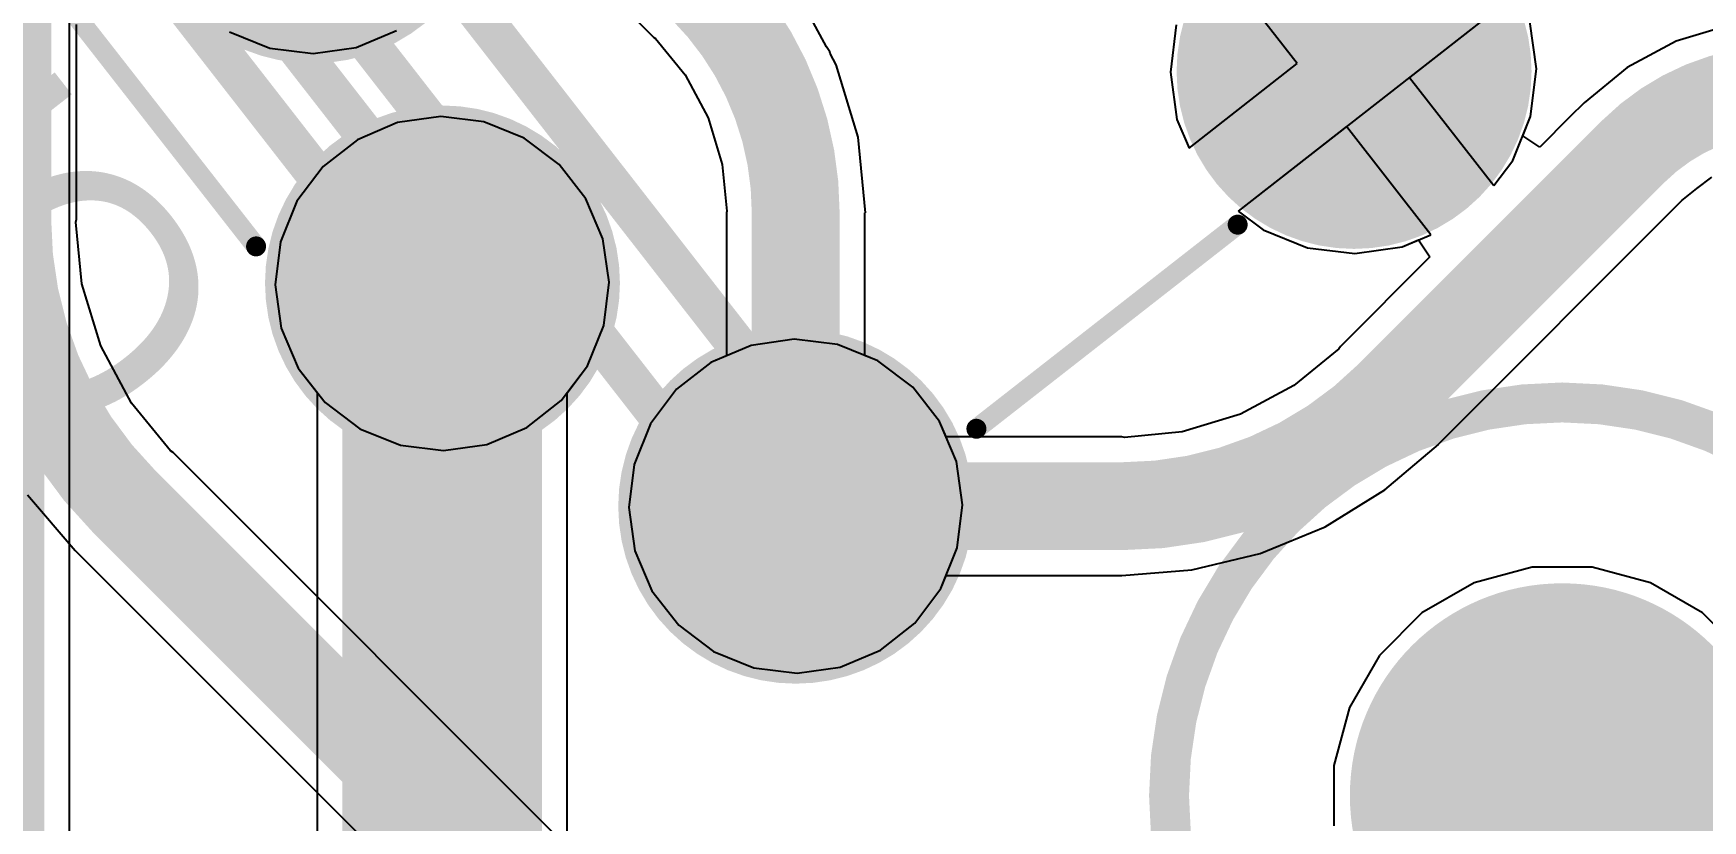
# Model space of a CAD drawing. Header units: millimetres. Extents: x -0.86 to 3.12, y -2.15 to 0.92.
# Drawn here: x 0.2475 to 0.6654, y -0.1405 to 0.0566 of the extents above; entities that cross this region are included whole.
import ezdxf

# ---------------------------------------------------------------- set-up
doc = ezdxf.new("R2010")
doc.units = ezdxf.units.MM
doc.header["$MEASUREMENT"] = 0
for name, color, linetype in [('BottomLayer', 5, 'Continuous'), ('BottomSolder', 6, 'Continuous'), ('Mechanical1', 6, 'Continuous'), ('Mechanical2', 216, 'Continuous'), ('MultiLayer', 9, 'Continuous'), ('PadHoleLayer', 156, 'Continuous'), ('TopLayer', 1, 'Continuous'), ('TopOverlay', 2, 'Continuous'), ('TopSolder', 216, 'Continuous')]:
    doc.layers.add(name, color=color, linetype=linetype)
doc.styles.add('Arial', font='', dxfattribs={"height": 0.2})
doc.styles.get('Arial').set_extended_font_data('Arial')

# ---------------------------------------------------------------- blocks, each defined once
blk = doc.blocks.new('TL1260GQRBLK_2')
at = {"layer": 'BottomLayer'}
h = blk.add_hatch(color=5, dxfattribs=at)
edge = h.paths.add_edge_path()
edge.add_arc((0.09843, 0.08858), 0.03543, 0, 360)
h = blk.add_hatch(color=5, dxfattribs=at)
edge = h.paths.add_edge_path()
edge.add_arc((0.09843, -0.08858), 0.03543, 0, 360)
h = blk.add_hatch(color=5, dxfattribs=at)
edge = h.paths.add_edge_path()
edge.add_arc((0, -0.12402), 0.03543, 0, 360)
at = {"layer": 'BottomSolder'}
h = blk.add_hatch(color=6, dxfattribs=at)
edge = h.paths.add_edge_path()
edge.add_arc((0.09843, 0.08858), 0.03943, 0, 360)
h = blk.add_hatch(color=6, dxfattribs=at)
edge = h.paths.add_edge_path()
edge.add_arc((-0.09843, -0.08858), 0.03943, 0, 360)
h = blk.add_hatch(color=6, dxfattribs=at)
edge = h.paths.add_edge_path()
edge.add_arc((0.09843, -0.08858), 0.03943, 0, 360)
h = blk.add_hatch(color=6, dxfattribs=at)
edge = h.paths.add_edge_path()
edge.add_arc((0, -0.12402), 0.03943, 0, 360)
at = {"layer": 'MultiLayer'}
h = blk.add_hatch(color=9, dxfattribs=at)
edge = h.paths.add_edge_path()
edge.add_arc((0.09843, 0.08858), 0.03543, 0, 360)
h = blk.add_hatch(color=9, dxfattribs=at)
edge = h.paths.add_edge_path()
edge.add_arc((0.09843, -0.08858), 0.03543, 0, 360)
h = blk.add_hatch(color=9, dxfattribs=at)
edge = h.paths.add_edge_path()
edge.add_arc((0, -0.12402), 0.03543, 0, 360)
at = {"layer": 'PadHoleLayer'}
h = blk.add_hatch(color=156, dxfattribs=at)
edge = h.paths.add_edge_path()
edge.add_arc((0.09843, 0.08858), 0.01969, 0, 360)
h = blk.add_hatch(color=156, dxfattribs=at)
edge = h.paths.add_edge_path()
edge.add_arc((0.09843, -0.08858), 0.01969, 0, 360)
h = blk.add_hatch(color=156, dxfattribs=at)
edge = h.paths.add_edge_path()
edge.add_arc((0, -0.12402), 0.01969, 0, 360)
at = {"layer": 'TopLayer'}
h = blk.add_hatch(color=1, dxfattribs=at)
edge = h.paths.add_edge_path()
edge.add_arc((0.09843, 0.08858), 0.03543, 0, 360)
h = blk.add_hatch(color=1, dxfattribs=at)
edge = h.paths.add_edge_path()
edge.add_arc((0.09843, -0.08858), 0.03543, 0, 360)
h = blk.add_hatch(color=1, dxfattribs=at)
edge = h.paths.add_edge_path()
edge.add_arc((0, -0.12402), 0.03543, 0, 360)
at = {"layer": 'TopSolder'}
h = blk.add_hatch(color=216, dxfattribs=at)
edge = h.paths.add_edge_path()
edge.add_arc((0.09843, 0.08858), 0.03943, 0, 360)
h = blk.add_hatch(color=216, dxfattribs=at)
edge = h.paths.add_edge_path()
edge.add_arc((-0.09843, -0.08858), 0.03943, 0, 360)
h = blk.add_hatch(color=216, dxfattribs=at)
edge = h.paths.add_edge_path()
edge.add_arc((0.09843, -0.08858), 0.03943, 0, 360)
h = blk.add_hatch(color=216, dxfattribs=at)
edge = h.paths.add_edge_path()
edge.add_arc((0, -0.12402), 0.03943, 0, 360)
at = {"layer": 'TopOverlay', "const_width": 0.005}
for points in [[(0.111, -0.041), (0.111, 0.042)], [(-0.271, -0.155), (-0.036, -0.155)]]:
    blk.add_lwpolyline(points, dxfattribs=at)
at = {"layer": 'TopOverlay', "const_width": 0.0025}
for points in [[(0.10975, 0.042, 1), (0.11225, 0.042, 1)], [(0.10975, -0.041, 1), (0.11225, -0.041, 1)], [(-0.03725, -0.155, 1), (-0.03475, -0.155, 1)]]:
    blk.add_lwpolyline(points, format="xyb", close=True, dxfattribs=at)

msp = doc.modelspace()

# ---------------------------------------------------------------- hatches: boundary and pattern name
at = {"layer": 'BottomLayer'}
h = msp.add_hatch(color=5, dxfattribs=at)
edge = h.paths.add_edge_path()
edge.add_arc((0.63028, -0.13419), 0.05118, 0, 360)
at = {"layer": 'BottomSolder'}
h = msp.add_hatch(color=6, dxfattribs=at)
edge = h.paths.add_edge_path()
edge.add_arc((0.63028, -0.13419), 0.05315, 0, 360)
at = {"layer": 'MultiLayer'}
h = msp.add_hatch(color=9, dxfattribs=at)
edge = h.paths.add_edge_path()
edge.add_arc((0.63028, -0.13419), 0.05118, 0, 360)
at = {"layer": 'PadHoleLayer'}
h = msp.add_hatch(color=156, dxfattribs=at)
edge = h.paths.add_edge_path()
edge.add_arc((0.63028, -0.13419), 0.04134, 0, 360)
at = {"layer": 'TopLayer'}
h = msp.add_hatch(color=1, dxfattribs=at)
edge = h.paths.add_edge_path()
edge.add_arc((0.63028, -0.13419), 0.05118, 0, 360)
at = {"layer": 'TopSolder'}
h = msp.add_hatch(color=216, dxfattribs=at)
edge = h.paths.add_edge_path()
edge.add_arc((0.63028, -0.13419), 0.05315, 0, 360)

# ---------------------------------------------------------------- linework, layer by layer
at = {"layer": 'BottomLayer'}
for p, q in [((0.56396, 0.04906), (0.54281, 0.07613)), ((0.61911, 0.06676), (0.58416, 0.03945)), ((0.25833, 0.01013), (0.25833, 0.05885)), ((0.53363, 0.05881), (0.53218, 0.04694)), ((0.62382, 0.04774), (0.62216, 0.05958)), ((0.67213, 0.05872), (0.6588, 0.05468)), ((0.29662, 0.05701), (0.30674, 0.05292)), ((0.32837, 0.05311), (0.33841, 0.05737)), ((0.6588, 0.05468), (0.64652, 0.04811)), ((0.30674, 0.05292), (0.31756, 0.05159)), ((0.31756, 0.05159), (0.32837, 0.05311)), ((0.53218, 0.04694), (0.53384, 0.03509)), ((0.53689, 0.02791), (0.56396, 0.04906)), ((0.62237, 0.03586), (0.62382, 0.04774)), ((0.64652, 0.04811), (0.63575, 0.03928)), ((0.58416, 0.03945), (0.5492, 0.01215)), ((0.63575, 0.03928), (0.63222, 0.03574)), ((0.63575, 0.03928), (0.63575, 0.03928)), ((0.33871, 0.03428), (0.32866, 0.03001)), ((0.34951, 0.0358), (0.33871, 0.03428)), ((0.36034, 0.03447), (0.34951, 0.0358)), ((0.37045, 0.03038), (0.36034, 0.03447)), ((0.53384, 0.03509), (0.53689, 0.02791)), ((0.62039, 0.03097), (0.62237, 0.03586)), ((0.63222, 0.03574), (0.62465, 0.02816)), ((0.32866, 0.03001), (0.32007, 0.0233)), ((0.37916, 0.02381), (0.37045, 0.03038)), ((0.62465, 0.02816), (0.62039, 0.03097)), ((0.32007, 0.0233), (0.3135, 0.01459)), ((0.38588, 0.01522), (0.37916, 0.02381)), ((0.66027, 0.01476), (0.66401, 0.01781)), ((0.66401, 0.01781), (0.66773, 0.02066)), ((0.3135, 0.01459), (0.30941, 0.00447)), ((0.39014, 0.00517), (0.38588, 0.01522)), ((0.59926, -0.04626), (0.66027, 0.01476)), ((0.66027, 0.01476), (0.66027, 0.01476)), ((0.25818, 0.00935), (0.25833, 0.01013)), ((0.25969, -0.00605), (0.25818, 0.00935)), ((0.5492, 0.01215), (0.55543, 0.00745)), ((0.30941, 0.00447), (0.30808, -0.00636)), ((0.39166, -0.00563), (0.39014, 0.00517)), ((0.55543, 0.00745), (0.56653, 0.00297)), ((0.59025, 0.00318), (0.59432, 0.00491)), ((0.59432, 0.00491), (0.59717, 0.00068)), ((0.56653, 0.00297), (0.5784, 0.00151)), ((0.59717, 0.00068), (0.57474, -0.02174)), ((0.5784, 0.00151), (0.59025, 0.00318)), ((0.26441, -0.0216), (0.25969, -0.00605)), ((0.30808, -0.00636), (0.3096, -0.01716)), ((0.39033, -0.01646), (0.39166, -0.00563)), ((0.38625, -0.02657), (0.39033, -0.01646)), ((0.3096, -0.01716), (0.31387, -0.0272)), ((0.43803, -0.01995), (0.42722, -0.02147)), ((0.44886, -0.02128), (0.43803, -0.01995)), ((0.27207, -0.03593), (0.26441, -0.0216)), ((0.42722, -0.02147), (0.41718, -0.02573)), ((0.45897, -0.02537), (0.44886, -0.02128)), ((0.57435, -0.02233), (0.56313, -0.03154)), ((0.57474, -0.02174), (0.57435, -0.02233)), ((0.31387, -0.0272), (0.32058, -0.0358)), ((0.37968, -0.03528), (0.38625, -0.02657)), ((0.41718, -0.02573), (0.40858, -0.03245)), ((0.46768, -0.03193), (0.45897, -0.02537)), ((0.40858, -0.03245), (0.40202, -0.04116)), ((0.4744, -0.04053), (0.46768, -0.03193)), ((0.56313, -0.03154), (0.54972, -0.03871)), ((0.28188, -0.04789), (0.27207, -0.03593)), ((0.32058, -0.0358), (0.32929, -0.04237)), ((0.37108, -0.042), (0.37968, -0.03528)), ((0.40202, -0.04116), (0.39793, -0.05128)), ((0.47605, -0.04441), (0.4744, -0.04053)), ((0.54972, -0.03871), (0.53517, -0.04312)), ((0.32929, -0.04237), (0.33941, -0.04645)), ((0.36104, -0.04626), (0.37108, -0.042)), ((0.52003, -0.04441), (0.47605, -0.04441)), ((0.52073, -0.04454), (0.52003, -0.04441)), ((0.53517, -0.04312), (0.52073, -0.04454)), ((0.28255, -0.04833), (0.28188, -0.04789)), ((0.43604, -0.20182), (0.28255, -0.04833)), ((0.33941, -0.04645), (0.35024, -0.04778)), ((0.35024, -0.04778), (0.36104, -0.04626)), ((0.58589, -0.05768), (0.59927, -0.04627)), ((0.59927, -0.04627), (0.59926, -0.04626)), ((0.39793, -0.05128), (0.3966, -0.0621)), ((0.5709, -0.06687), (0.58589, -0.05768)), ((0.24605, -0.05886), (0.25801, -0.07286)), ((0.3966, -0.0621), (0.39812, -0.07291)), ((0.55466, -0.0736), (0.5709, -0.06687)), ((0.25801, -0.07286), (0.25803, -0.07284)), ((0.25803, -0.07284), (0.41153, -0.22633)), ((0.39812, -0.07291), (0.40238, -0.08295)), ((0.53756, -0.0777), (0.55466, -0.0736)), ((0.47476, -0.08232), (0.47608, -0.07907)), ((0.47608, -0.07907), (0.52003, -0.07907)), ((0.52003, -0.07908), (0.53756, -0.0777)), ((0.52003, -0.07907), (0.52003, -0.07908)), ((0.62275, -0.07701), (0.60821, -0.0809)), ((0.63781, -0.07701), (0.62275, -0.07701)), ((0.65235, -0.0809), (0.63781, -0.07701)), ((0.40238, -0.08295), (0.4091, -0.09155)), ((0.4682, -0.09103), (0.47476, -0.08232)), ((0.60821, -0.0809), (0.59517, -0.08843)), ((0.66539, -0.08843), (0.65235, -0.0809)), ((0.4091, -0.09155), (0.41781, -0.09811)), ((0.4596, -0.09775), (0.4682, -0.09103)), ((0.59517, -0.08843), (0.58452, -0.09908)), ((0.67603, -0.09908), (0.66539, -0.08843)), ((0.41781, -0.09811), (0.42793, -0.1022)), ((0.44956, -0.10201), (0.4596, -0.09775)), ((0.58452, -0.09908), (0.57699, -0.11212)), ((0.42793, -0.1022), (0.43876, -0.10353)), ((0.43876, -0.10353), (0.44956, -0.10201)), ((0.57699, -0.11212), (0.5731, -0.12666)), ((0.5731, -0.12666), (0.5731, -0.14172))]:
    msp.add_line(p, q, dxfattribs=at)
at = {"layer": 'BottomLayer', "const_width": 0.022}
for points in [[(0.241, 0.05885, -0.198912), (0.27029, 0.12956)], [(0.64801, 0.02701, -0.198912), (0.68599, 0.04274)], [(0.27029, -0.06058, -0.198912), (0.241, 0.01013)], [(0.587, -0.034, -0.198912), (0.52003, -0.06174)]]:
    msp.add_lwpolyline(points, format="xyb", dxfattribs=at)
for points in [[(0.241, 0.01013), (0.241, 0.05885)], [(0.587, -0.034), (0.64801, 0.02701)], [(0.27029, -0.06058), (0.42378, -0.21408)], [(0.43839, -0.06174), (0.52003, -0.06174)]]:
    msp.add_lwpolyline(points, dxfattribs=at)
at = {"layer": 'BottomLayer', "const_width": 0.011}
for points in [[(0.2355, 0.05885, 1), (0.2465, 0.05885, 1)], [(0.2355, 0.05885, 1), (0.2465, 0.05885, 1)], [(0.64251, 0.02701, 1), (0.65351, 0.02701, 1)], [(0.64251, 0.02701, 1), (0.65351, 0.02701, 1)], [(0.2355, 0.01013, 1), (0.2465, 0.01013, 1)], [(0.2355, 0.01013, 1), (0.2465, 0.01013, 1)], [(0.5815, -0.034, 1), (0.5925, -0.034, 1)], [(0.5815, -0.034, 1), (0.5925, -0.034, 1)], [(0.26479, -0.06058, 1), (0.27579, -0.06058, 1)], [(0.26479, -0.06058, 1), (0.27579, -0.06058, 1)], [(0.43289, -0.06174, 1), (0.44389, -0.06174, 1)], [(0.51453, -0.06174, 1), (0.52553, -0.06174, 1)], [(0.51453, -0.06174, 1), (0.52553, -0.06174, 1)]]:
    msp.add_lwpolyline(points, format="xyb", close=True, dxfattribs=at)
at = {"layer": 'Mechanical1', "const_width": 0.01}
msp.add_lwpolyline([(0.04081, 0.0156, -3.064051), (0.02964, -1.5299)], format="xyb", dxfattribs=at)
at = {"layer": 'Mechanical2', "const_width": 0.01}
msp.add_lwpolyline([(1.99867, 0.21567, -1.122171), (-0.01159, -1.51329)], format="xyb", dxfattribs=at)
for points in [[(0.29633, 0.14216), (0.40398, 0.00392)], [(0.27551, 0.12595), (0.38317, -0.01229)], [(0.5319, 0.08379), (0.55424, 0.0551)], [(0.29604, 0.07557), (0.34732, 0.00971)], [(0.57505, 0.07131), (0.58796, 0.05473)], [(0.28361, 0.06589), (0.33489, 0.00004)], [(0.55981, 0.04795), (0.58062, 0.06415)], [(0.55424, 0.0551), (0.56715, 0.03853)], [(0.56715, 0.03853), (0.58796, 0.05473)], [(0.34732, 0.00971), (0.35458, 0.0004)], [(0.33731, -0.00307), (0.34974, 0.00661)], [(0.40398, 0.00392), (0.41355, -0.00838)], [(0.33489, 0.00004), (0.34215, -0.00928)], [(0.34215, -0.00928), (0.35458, 0.0004)], [(0.41355, -0.00838), (0.43589, -0.03706)], [(0.38317, -0.01229), (0.39274, -0.02458)], [(0.39274, -0.02458), (0.41508, -0.05327)], [(0.43589, -0.03706), (0.4488, -0.05364)], [(0.42065, -0.06042), (0.44146, -0.04422)], [(0.41508, -0.05327), (0.42799, -0.06984)], [(0.42799, -0.06984), (0.4488, -0.05364)]]:
    msp.add_lwpolyline(points, dxfattribs=at)
at = {"layer": 'Mechanical2'}
for points, const_width in [([(0.35688, 0.09357, 1), (0.27801, 0.09357, 1)], 0.01), ([(0.35688, 0.09357, 1), (0.27801, 0.09357, 1)], 0.01), ([(0.35288, 0.09357, 1), (0.28201, 0.09357, 1)], 0.01), ([(0.35288, 0.09357, 1), (0.28201, 0.09357, 1)], 0.01), ([(0.61761, 0.04711, 1), (0.53874, 0.04711, 1)], 0.01), ([(0.61761, 0.04711, 1), (0.53874, 0.04711, 1)], 0.01), ([(0.61361, 0.04711, 1), (0.54274, 0.04711, 1)], 0.01), ([(0.61361, 0.04711, 1), (0.54274, 0.04711, 1)], 0.01), ([(0.59786, 0.04711, 1), (0.55849, 0.04711, 1)], 0.01), ([(0.55174, 0.0551, 1), (0.55674, 0.0551, 1)], 0.005), ([(0.55174, 0.0551, 1), (0.55674, 0.0551, 1)], 0.005), ([(0.58546, 0.05473, 1), (0.59046, 0.05473, 1)], 0.005), ([(0.58546, 0.05473, 1), (0.59046, 0.05473, 1)], 0.005), ([(0.53624, 0.04711, 1), (0.54124, 0.04711, 1)], 0.005), ([(0.53624, 0.04711, 1), (0.54124, 0.04711, 1)], 0.005), ([(0.54024, 0.04711, 1), (0.54524, 0.04711, 1)], 0.005), ([(0.54024, 0.04711, 1), (0.54524, 0.04711, 1)], 0.005), ([(0.55599, 0.04711, 1), (0.56099, 0.04711, 1)], 0.005), ([(0.55731, 0.04795, 1), (0.56231, 0.04795, 1)], 0.005), ([(0.59536, 0.04711, 1), (0.60036, 0.04711, 1)], 0.005), ([(0.61111, 0.04711, 1), (0.61611, 0.04711, 1)], 0.005), ([(0.61111, 0.04711, 1), (0.61611, 0.04711, 1)], 0.005), ([(0.61511, 0.04711, 1), (0.62011, 0.04711, 1)], 0.005), ([(0.61511, 0.04711, 1), (0.62011, 0.04711, 1)], 0.005), ([(0.56465, 0.03853, 1), (0.56965, 0.03853, 1)], 0.005), ([(0.56465, 0.03853, 1), (0.56965, 0.03853, 1)], 0.005), ([(0.38939, -0.00585, 1), (0.31053, -0.00585, 1)], 0.01), ([(0.38939, -0.00585, 1), (0.31053, -0.00585, 1)], 0.01), ([(0.38539, -0.00585, 1), (0.31453, -0.00585, 1)], 0.01), ([(0.38539, -0.00585, 1), (0.31453, -0.00585, 1)], 0.01), ([(0.36965, -0.00585, 1), (0.33028, -0.00585, 1)], 0.01), ([(0.34482, 0.00971, 1), (0.34982, 0.00971, 1)], 0.005), ([(0.34482, 0.00971, 1), (0.34982, 0.00971, 1)], 0.005), ([(0.34724, 0.00661, 1), (0.35224, 0.00661, 1)], 0.005), ([(0.40148, 0.00392, 1), (0.40648, 0.00392, 1)], 0.005), ([(0.40148, 0.00392, 1), (0.40648, 0.00392, 1)], 0.005), ([(0.33239, 0.00004, 1), (0.33739, 0.00004, 1)], 0.005), ([(0.33239, 0.00004, 1), (0.33739, 0.00004, 1)], 0.005), ([(0.35208, 0.0004, 1), (0.35708, 0.0004, 1)], 0.005), ([(0.35208, 0.0004, 1), (0.35708, 0.0004, 1)], 0.005), ([(0.33481, -0.00307, 1), (0.33981, -0.00307, 1)], 0.005), ([(0.30803, -0.00585, 1), (0.31303, -0.00585, 1)], 0.005), ([(0.30803, -0.00585, 1), (0.31303, -0.00585, 1)], 0.005), ([(0.31203, -0.00585, 1), (0.31703, -0.00585, 1)], 0.005), ([(0.31203, -0.00585, 1), (0.31703, -0.00585, 1)], 0.005), ([(0.32778, -0.00585, 1), (0.33278, -0.00585, 1)], 0.005), ([(0.36715, -0.00585, 1), (0.37215, -0.00585, 1)], 0.005), ([(0.38289, -0.00585, 1), (0.38789, -0.00585, 1)], 0.005), ([(0.38289, -0.00585, 1), (0.38789, -0.00585, 1)], 0.005), ([(0.38689, -0.00585, 1), (0.39189, -0.00585, 1)], 0.005), ([(0.38689, -0.00585, 1), (0.39189, -0.00585, 1)], 0.005), ([(0.41105, -0.00838, 1), (0.41605, -0.00838, 1)], 0.005), ([(0.41105, -0.00838, 1), (0.41605, -0.00838, 1)], 0.005), ([(0.33965, -0.00928, 1), (0.34465, -0.00928, 1)], 0.005), ([(0.33965, -0.00928, 1), (0.34465, -0.00928, 1)], 0.005), ([(0.38067, -0.01229, 1), (0.38567, -0.01229, 1)], 0.005), ([(0.38067, -0.01229, 1), (0.38567, -0.01229, 1)], 0.005), ([(0.39024, -0.02458, 1), (0.39524, -0.02458, 1)], 0.005), ([(0.39024, -0.02458, 1), (0.39524, -0.02458, 1)], 0.005), ([(0.47782, -0.06174, 1), (0.39896, -0.06174, 1)], 0.01), ([(0.47782, -0.06174, 1), (0.39896, -0.06174, 1)], 0.01), ([(0.47382, -0.06174, 1), (0.40296, -0.06174, 1)], 0.01), ([(0.47382, -0.06174, 1), (0.40296, -0.06174, 1)], 0.01), ([(0.43339, -0.03706, 1), (0.43839, -0.03706, 1)], 0.005), ([(0.43339, -0.03706, 1), (0.43839, -0.03706, 1)], 0.005), ([(0.7287, -0.13419, 1), (0.53185, -0.13419, 1)], 0.01), ([(0.45808, -0.06174, 1), (0.41871, -0.06174, 1)], 0.01), ([(0.43896, -0.04422, 1), (0.44396, -0.04422, 1)], 0.005), ([(0.41258, -0.05327, 1), (0.41758, -0.05327, 1)], 0.005), ([(0.41258, -0.05327, 1), (0.41758, -0.05327, 1)], 0.005), ([(0.4463, -0.05364, 1), (0.4513, -0.05364, 1)], 0.005), ([(0.4463, -0.05364, 1), (0.4513, -0.05364, 1)], 0.005), ([(0.39646, -0.06174, 1), (0.40146, -0.06174, 1)], 0.005), ([(0.39646, -0.06174, 1), (0.40146, -0.06174, 1)], 0.005), ([(0.40046, -0.06174, 1), (0.40546, -0.06174, 1)], 0.005), ([(0.40046, -0.06174, 1), (0.40546, -0.06174, 1)], 0.005), ([(0.41621, -0.06174, 1), (0.42121, -0.06174, 1)], 0.005), ([(0.41815, -0.06042, 1), (0.42315, -0.06042, 1)], 0.005), ([(0.45558, -0.06174, 1), (0.46058, -0.06174, 1)], 0.005), ([(0.47132, -0.06174, 1), (0.47632, -0.06174, 1)], 0.005), ([(0.47132, -0.06174, 1), (0.47632, -0.06174, 1)], 0.005), ([(0.47532, -0.06174, 1), (0.48033, -0.06174, 1)], 0.005), ([(0.47532, -0.06174, 1), (0.48033, -0.06174, 1)], 0.005), ([(0.42549, -0.06984, 1), (0.43049, -0.06984, 1)], 0.005), ([(0.42549, -0.06984, 1), (0.43049, -0.06984, 1)], 0.005), ([(0.52935, -0.13419, 1), (0.53435, -0.13419, 1)], 0.005)]:
    msp.add_lwpolyline(points, format="xyb", close=True, dxfattribs=dict(at, const_width=const_width))
at = {"layer": 'TopLayer'}
for p, q in [((0.56396, 0.04906), (0.54281, 0.07613)), ((0.25661, -0.23763), (0.25661, 0.06853)), ((0.44611, 0.05323), (0.43953, 0.06552)), ((0.61911, 0.06676), (0.59204, 0.04561)), ((0.39741, 0.06106), (0.40288, 0.0556)), ((0.53363, 0.05881), (0.53218, 0.04694)), ((0.62382, 0.04774), (0.62216, 0.05958)), ((0.29662, 0.05701), (0.30674, 0.05292)), ((0.32837, 0.05311), (0.33841, 0.05737)), ((0.40288, 0.0556), (0.40326, 0.05534)), ((0.40326, 0.05534), (0.41071, 0.04626)), ((0.30674, 0.05292), (0.31756, 0.05159)), ((0.31756, 0.05159), (0.32837, 0.05311)), ((0.4469, 0.05204), (0.44611, 0.05323)), ((0.44699, 0.05157), (0.4469, 0.05204)), ((0.44849, 0.04878), (0.44699, 0.05157)), ((0.41071, 0.04626), (0.41646, 0.03551)), ((0.454, 0.03061), (0.44849, 0.04878)), ((0.53218, 0.04694), (0.53384, 0.03509)), ((0.53689, 0.02791), (0.56396, 0.04906)), ((0.62237, 0.03586), (0.62382, 0.04774)), ((0.59204, 0.04561), (0.61319, 0.01854)), ((0.33871, 0.03428), (0.32866, 0.03001)), ((0.34951, 0.0358), (0.33871, 0.03428)), ((0.36034, 0.03447), (0.34951, 0.0358)), ((0.37045, 0.03038), (0.36034, 0.03447)), ((0.41646, 0.03551), (0.42, 0.02384)), ((0.53384, 0.03509), (0.53689, 0.02791)), ((0.61788, 0.02477), (0.62237, 0.03586)), ((0.32866, 0.03001), (0.32007, 0.0233)), ((0.37916, 0.02381), (0.37045, 0.03038)), ((0.45586, 0.01171), (0.454, 0.03061)), ((0.57628, 0.0333), (0.5492, 0.01215)), ((0.59743, 0.00623), (0.57628, 0.0333)), ((0.32007, 0.0233), (0.3135, 0.01459)), ((0.38588, 0.01522), (0.37916, 0.02381)), ((0.42, 0.02384), (0.42115, 0.01215)), ((0.61319, 0.01854), (0.61788, 0.02477)), ((0.3135, 0.01459), (0.30941, 0.00447)), ((0.39014, 0.00517), (0.38588, 0.01522)), ((0.42115, 0.01215), (0.42106, 0.01171)), ((0.42106, 0.01171), (0.42106, -0.02408)), ((0.45572, -0.02405), (0.45572, 0.01171)), ((0.45572, 0.01171), (0.45586, 0.01171)), ((0.5492, 0.01215), (0.55543, 0.00745)), ((0.30941, 0.00447), (0.30808, -0.00636)), ((0.39166, -0.00563), (0.39014, 0.00517)), ((0.55543, 0.00745), (0.56653, 0.00297)), ((0.59025, 0.00318), (0.59743, 0.00623)), ((0.56653, 0.00297), (0.5784, 0.00151)), ((0.5784, 0.00151), (0.59025, 0.00318)), ((0.30808, -0.00636), (0.3096, -0.01716)), ((0.39033, -0.01646), (0.39166, -0.00563)), ((0.38625, -0.02657), (0.39033, -0.01646)), ((0.3096, -0.01716), (0.31387, -0.0272)), ((0.42106, -0.02408), (0.41718, -0.02573)), ((0.45897, -0.02537), (0.45572, -0.02405)), ((0.31387, -0.0272), (0.31861, -0.03327)), ((0.38114, -0.03335), (0.38625, -0.02657)), ((0.41718, -0.02573), (0.40858, -0.03245)), ((0.46768, -0.03193), (0.45897, -0.02537)), ((0.31861, -0.03327), (0.31861, -0.25751)), ((0.38114, -0.25784), (0.38114, -0.03335)), ((0.40858, -0.03245), (0.40202, -0.04116)), ((0.4744, -0.04053), (0.46768, -0.03193)), ((0.40202, -0.04116), (0.39793, -0.05128)), ((0.47866, -0.05057), (0.4744, -0.04053)), ((0.39793, -0.05128), (0.3966, -0.0621)), ((0.48018, -0.06137), (0.47866, -0.05057)), ((0.3966, -0.0621), (0.39812, -0.07291)), ((0.47885, -0.0722), (0.48018, -0.06137)), ((0.39812, -0.07291), (0.40238, -0.08295)), ((0.47476, -0.08232), (0.47885, -0.0722)), ((0.62275, -0.07701), (0.60821, -0.0809)), ((0.63781, -0.07701), (0.62275, -0.07701)), ((0.65235, -0.0809), (0.63781, -0.07701)), ((0.40238, -0.08295), (0.4091, -0.09155)), ((0.4682, -0.09103), (0.47476, -0.08232)), ((0.60821, -0.0809), (0.59517, -0.08843)), ((0.66539, -0.08843), (0.65235, -0.0809)), ((0.4091, -0.09155), (0.41781, -0.09811)), ((0.4596, -0.09775), (0.4682, -0.09103)), ((0.59517, -0.08843), (0.58452, -0.09908)), ((0.67603, -0.09908), (0.66539, -0.08843)), ((0.41781, -0.09811), (0.42793, -0.1022)), ((0.44956, -0.10201), (0.4596, -0.09775)), ((0.58452, -0.09908), (0.57699, -0.11212)), ((0.42793, -0.1022), (0.43876, -0.10353)), ((0.43876, -0.10353), (0.44956, -0.10201)), ((0.57699, -0.11212), (0.5731, -0.12666)), ((0.5731, -0.12666), (0.5731, -0.14172))]:
    msp.add_line(p, q, dxfattribs=at)
for points, const_width in [([(0.23928, -0.23763), (0.23928, 0.06853)], 0.022), ([(0.43839, -0.06174), (0.43839, 0.01171)], 0.022), ([(0.34987, -0.2783), (0.34987, -0.00599)], 0.05)]:
    msp.add_lwpolyline(points, dxfattribs=dict(at, const_width=const_width))
at = {"layer": 'TopLayer', "const_width": 0.022}
for points in [[(0.41514, 0.06785, -0.086985), (0.43089, 0.04541)], [(0.43089, 0.04541, -0.110024), (0.43839, 0.01171)]]:
    msp.add_lwpolyline(points, format="xyb", dxfattribs=at)
at = {"layer": 'TopLayer'}
for points, const_width in [([(0.42539, 0.04541, 1), (0.43639, 0.04541, 1)], 0.011), ([(0.42539, 0.04541, 1), (0.43639, 0.04541, 1)], 0.011), ([(0.43289, 0.01171, 1), (0.44389, 0.01171, 1)], 0.011), ([(0.43289, 0.01171, 1), (0.44389, 0.01171, 1)], 0.011), ([(0.33737, -0.00599, 1), (0.36237, -0.00599, 1)], 0.025), ([(0.43289, -0.06174, 1), (0.44389, -0.06174, 1)], 0.011)]:
    msp.add_lwpolyline(points, format="xyb", close=True, dxfattribs=dict(at, const_width=const_width))

# ---------------------------------------------------------------- block references
at = {"rotation": 308.0000000000001}
msp.add_blockref('TL1260GQRBLK_2', (0.4476, 0.07036), dxfattribs=at)

# ---------------------------------------------------------------- texts
at = {"layer": 'TopOverlay', "style": 'Arial'}
msp.add_text('ON/OFF', height=0.06, rotation=128, dxfattribs=at).set_placement((0.30153, -0.01541))

doc.saveas('drawing.dxf')
